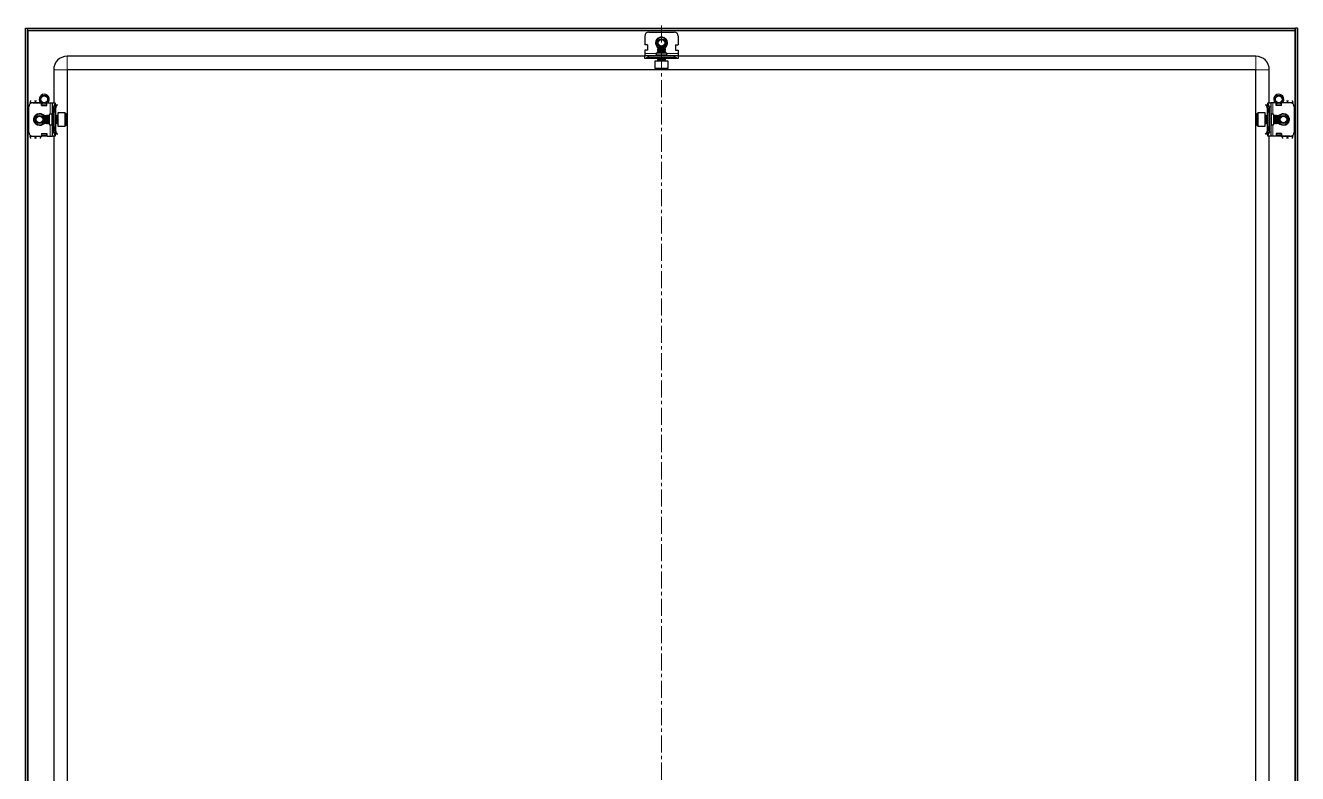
# Model space of a CAD drawing. Header units: millimetres. Extents: x -562 to 1668, y -390 to 999.
# Drawn here: x 721 to 1667, y 316 to 873 of the extents above; entities that cross this region are included whole.
import ezdxf

# ---------------------------------------------------------------- set-up
doc = ezdxf.new("R2010")
doc.units = ezdxf.units.MM
doc.linetypes.add('CENTERX2', pattern=[20.32, 12.7, -2.54, 2.54, -2.54])
doc.layers.add('FORMAT', color=7, linetype='Continuous')

msp = doc.modelspace()

# ---------------------------------------------------------------- linework, layer by layer
at = {"color": 7, "linetype": 'Continuous', "lineweight": 25}
for p, q in [((721.34, 870.6), (722.84, 870.6)), ((721.34, -290.4), (721.34, 870.6)), ((722.84, -290.4), (722.84, 870.6)), ((723.04, 869.1), (723.04, 870.6)), ((723.04, 870.6), (1665.64, 870.6)), ((1665.64, 869.1), (1665.64, 870.6)), ((1667.34, 870.6), (1665.84, 870.6)), ((1665.84, 870.6), (1665.84, -290.4)), ((1667.34, 870.6), (1667.34, -290.4)), ((723.04, 869.1), (1665.64, 869.1)), ((1181.84, 864.6), (1181.84, 858.1)), ((1184.84, 867.6), (1203.84, 867.6)), ((1206.84, 864.6), (1206.84, 858.1)), ((1665.48, 869.1), (1665.24, 868.5)), ((1183.84, 858.1), (1181.84, 858.1)), ((1181.84, 854.1), (1181.84, 851.6)), ((1183.84, 854.1), (1181.84, 854.1)), ((1181.84, 851.6), (1181.84, 850.1)), ((1183.84, 858.1), (1183.84, 854.1)), ((1190.34, 852.1), (1190.34, 850.6)), ((1190.34, 852.1), (1198.34, 852.1)), ((1191.89, 856.1), (1191.34, 855.55)), ((1191.34, 855.55), (1191.34, 855.49)), ((1197.34, 855.55), (1191.34, 855.55)), ((1191.34, 855.49), (1191.89, 855.1)), ((1191.81, 855.49), (1191.34, 855.49)), ((1191.89, 855.1), (1191.34, 854.71)), ((1191.34, 854.71), (1191.34, 854.49)), ((1191.81, 854.71), (1191.34, 854.71)), ((1191.34, 854.49), (1191.89, 854.1)), ((1191.81, 854.49), (1191.34, 854.49)), ((1191.89, 854.1), (1191.34, 853.71)), ((1191.34, 853.71), (1191.34, 853.49)), ((1191.81, 853.71), (1191.34, 853.71)), ((1191.34, 853.49), (1191.89, 853.1)), ((1191.81, 853.49), (1191.34, 853.49)), ((1191.89, 853.1), (1191.34, 852.71)), ((1191.34, 852.71), (1191.34, 852.49)), ((1191.81, 852.71), (1191.34, 852.71)), ((1191.34, 852.49), (1191.89, 852.1)), ((1191.81, 852.49), (1191.34, 852.49)), ((1197.34, 855.49), (1191.81, 855.49)), ((1197.34, 854.71), (1191.81, 854.71)), ((1197.34, 854.49), (1191.81, 854.49)), ((1197.34, 853.71), (1191.81, 853.71)), ((1197.34, 853.49), (1191.81, 853.49)), ((1197.34, 852.71), (1191.81, 852.71)), ((1197.34, 852.49), (1191.81, 852.49)), ((1196.78, 856.1), (1191.89, 856.1)), ((1192.28, 855.1), (1191.89, 855.1)), ((1192.28, 854.1), (1191.89, 854.1)), ((1192.28, 853.1), (1191.89, 853.1)), ((1196.78, 855.1), (1192.28, 855.1)), ((1196.78, 854.1), (1192.28, 854.1)), ((1196.78, 853.1), (1192.28, 853.1)), ((1197.34, 855.55), (1196.78, 856.1)), ((1196.78, 855.1), (1197.34, 855.49)), ((1197.34, 854.71), (1196.78, 855.1)), ((1196.78, 854.1), (1197.34, 854.49)), ((1197.34, 853.71), (1196.78, 854.1)), ((1196.78, 853.1), (1197.34, 853.49)), ((1197.34, 852.71), (1196.78, 853.1)), ((1196.78, 852.1), (1197.34, 852.49)), ((1197.34, 855.49), (1197.34, 855.55)), ((1197.34, 854.49), (1197.34, 854.71)), ((1197.34, 853.49), (1197.34, 853.71)), ((1197.34, 852.49), (1197.34, 852.71)), ((1198.34, 850.6), (1198.34, 852.1)), ((1204.84, 858.1), (1206.84, 858.1)), ((1204.84, 858.1), (1204.84, 854.1)), ((1204.84, 854.1), (1206.84, 854.1)), ((1206.84, 854.1), (1206.84, 851.6)), ((1206.84, 851.6), (1206.84, 850.1)), ((1181.84, 849.6), (752.34, 849.6)), ((1181.84, 848.1), (1181.84, 850.1)), ((1181.84, 850.1), (1184.84, 850.1)), ((1182.6, 848.1), (1181.84, 848.1)), ((1206.07, 848.1), (1182.6, 848.1)), ((1184.84, 850.1), (1203.84, 850.1)), ((1184.84, 849.1), (1203.84, 849.1)), ((1189.34, 846.1), (1189.34, 840.7)), ((1199.34, 846.1), (1189.34, 846.1)), ((1191.89, 848.1), (1191.34, 847.71)), ((1191.34, 847.71), (1191.34, 847.49)), ((1191.81, 847.71), (1191.34, 847.71)), ((1191.34, 847.49), (1191.89, 847.1)), ((1191.81, 847.49), (1191.34, 847.49)), ((1191.89, 847.1), (1191.34, 846.71)), ((1191.34, 846.71), (1191.34, 846.35)), ((1191.81, 846.71), (1191.34, 846.71)), ((1197.34, 847.71), (1191.81, 847.71)), ((1197.34, 847.49), (1191.81, 847.49)), ((1197.34, 846.71), (1191.81, 846.71)), ((1192.28, 847.1), (1191.89, 847.1)), ((1196.78, 847.1), (1192.28, 847.1)), ((1197.34, 847.71), (1196.78, 848.1)), ((1196.78, 847.1), (1197.34, 847.49)), ((1197.34, 846.71), (1196.78, 847.1)), ((1197.34, 847.49), (1197.34, 847.71)), ((1197.34, 846.35), (1197.34, 846.71)), ((1199.34, 840.7), (1199.34, 846.1)), ((1203.84, 850.1), (1206.84, 850.1)), ((1206.84, 848.1), (1206.07, 848.1)), ((1206.84, 850.1), (1206.84, 848.1)), ((1636.34, 849.6), (1206.84, 849.6)), ((742.34, 839.6), (742.34, 815.1)), ((752.34, 839.6), (752.34, -259.4)), ((1636.34, 839.6), (752.34, 839.6)), ((1198.74, 840.1), (1189.94, 840.1)), ((1636.34, -259.4), (1636.34, 839.6)), ((1646.34, 815.1), (1646.34, 839.6)), ((724.84, 815.35), (724.84, 814.34)), ((726.84, 815.1), (733.34, 815.1)), ((733.34, 813.1), (733.34, 815.1)), ((733.54, 814.31), (733.34, 814.43)), ((733.54, 813.1), (733.54, 814.31)), ((733.59, 814.72), (733.92, 814.96)), ((734.09, 814.72), (733.59, 814.37)), ((733.59, 814.37), (733.59, 814.72)), ((733.59, 813.45), (733.59, 814.37)), ((734.09, 814.87), (734.09, 814.72)), ((734.09, 814.72), (734.49, 814.72)), ((736.18, 814.72), (736.59, 814.72)), ((736.59, 814.72), (736.59, 814.87)), ((737.09, 814.37), (736.59, 814.72)), ((736.75, 814.96), (737.09, 814.72)), ((737.09, 814.72), (737.09, 814.37)), ((737.34, 814.43), (737.09, 814.28)), ((737.09, 814.37), (737.09, 813.45)), ((737.34, 813.1), (737.34, 815.1)), ((737.34, 815.1), (739.84, 815.1)), ((739.84, 815.1), (741.34, 815.1)), ((741.34, 812.1), (741.34, 815.1)), ((741.34, 815.1), (743.34, 815.1)), ((743.34, 815.1), (743.34, 814.34)), ((743.34, 814.34), (743.34, 790.86)), ((743.34, 814.01), (743.54, 813.81)), ((743.92, 812.76), (744.9, 813.74)), ((744.9, 813.74), (745.25, 813.39)), ((1643.78, 813.74), (1643.42, 813.39)), ((1644.75, 812.76), (1643.78, 813.74)), ((1645.13, 813.81), (1645.34, 814.01)), ((1645.34, 815.1), (1647.34, 815.1)), ((1645.34, 814.34), (1645.34, 815.1)), ((1645.34, 790.86), (1645.34, 814.34)), ((1647.34, 815.1), (1647.34, 812.1)), ((1648.84, 815.1), (1647.34, 815.1)), ((1651.34, 815.1), (1648.84, 815.1)), ((1651.34, 813.1), (1651.34, 815.1)), ((1651.59, 814.28), (1651.34, 814.43)), ((1651.59, 814.72), (1651.92, 814.96)), ((1652.09, 814.72), (1651.59, 814.37)), ((1651.59, 814.37), (1651.59, 814.72)), ((1651.59, 813.45), (1651.59, 814.37)), ((1652.09, 814.87), (1652.09, 814.72)), ((1652.09, 814.72), (1652.49, 814.72)), ((1654.18, 814.72), (1654.59, 814.72)), ((1654.59, 814.72), (1654.59, 814.87)), ((1655.09, 814.37), (1654.59, 814.72)), ((1654.75, 814.96), (1655.09, 814.72)), ((1655.09, 814.72), (1655.09, 814.37)), ((1655.09, 814.37), (1655.09, 813.45)), ((1655.34, 814.43), (1655.14, 814.31)), ((1655.14, 814.31), (1655.14, 813.1)), ((1655.34, 813.1), (1655.34, 815.1)), ((1661.84, 815.1), (1655.34, 815.1)), ((1663.84, 814.34), (1663.84, 815.35)), ((723.84, 793.1), (723.84, 812.1)), ((733.34, 813.1), (737.34, 813.1)), ((733.59, 813.1), (733.59, 813.45)), ((735.89, 805.6), (735.34, 805.05)), ((735.34, 805.05), (735.34, 801.28)), ((735.95, 805.6), (735.89, 805.6)), ((735.89, 805.6), (735.89, 800.98)), ((736.34, 805.05), (735.95, 805.6)), ((735.95, 805.6), (735.95, 805.13)), ((735.95, 805.13), (735.95, 799.6)), ((736.72, 805.6), (736.34, 805.05)), ((736.34, 805.05), (736.34, 804.66)), ((736.34, 804.66), (736.34, 800.15)), ((736.95, 805.6), (736.72, 805.6)), ((736.72, 805.6), (736.72, 805.13)), ((736.72, 805.13), (736.72, 799.6)), ((737.34, 805.05), (736.95, 805.6)), ((736.95, 805.6), (736.95, 805.13)), ((736.95, 805.13), (736.95, 799.6)), ((737.09, 813.45), (737.09, 813.1)), ((737.72, 805.6), (737.34, 805.05)), ((737.34, 805.05), (737.34, 804.66)), ((737.34, 804.66), (737.34, 800.15)), ((737.95, 805.6), (737.72, 805.6)), ((737.72, 805.6), (737.72, 805.13)), ((737.72, 805.13), (737.72, 799.6)), ((738.34, 805.05), (737.95, 805.6)), ((737.95, 805.6), (737.95, 805.13)), ((737.95, 805.13), (737.95, 799.6)), ((738.72, 805.6), (738.34, 805.05)), ((738.34, 805.05), (738.34, 804.66)), ((738.34, 804.66), (738.34, 800.15)), ((738.95, 805.6), (738.72, 805.6)), ((738.72, 805.6), (738.72, 805.13)), ((738.72, 805.13), (738.72, 799.6)), ((739.34, 805.05), (738.95, 805.6)), ((738.95, 805.6), (738.95, 805.13)), ((738.95, 805.13), (738.95, 799.6)), ((740.84, 806.6), (739.34, 806.6)), ((739.34, 798.6), (739.34, 806.6)), ((741.34, 793.1), (741.34, 812.1)), ((742.34, 793.1), (742.34, 812.1)), ((743.84, 811.35), (743.34, 811.35)), ((743.34, 807.85), (743.34, 811.35)), ((743.84, 807.85), (743.34, 807.85)), ((743.72, 805.6), (743.34, 805.05)), ((743.95, 805.6), (743.72, 805.6)), ((743.72, 805.6), (743.72, 805.13)), ((743.72, 805.13), (743.72, 799.6)), ((743.84, 813.1), (743.84, 812.64)), ((743.84, 807.85), (743.84, 811.35)), ((743.84, 805.6), (743.84, 807.85)), ((744.28, 812.41), (743.92, 812.76)), ((744.34, 805.05), (743.95, 805.6)), ((743.95, 805.6), (743.95, 805.13)), ((743.95, 805.13), (743.95, 799.6)), ((744.28, 812.41), (745.25, 813.39)), ((744.72, 805.6), (744.34, 805.05)), ((744.34, 805.05), (744.34, 804.66)), ((744.34, 804.66), (744.34, 800.15)), ((745.09, 805.6), (744.72, 805.6)), ((744.72, 805.6), (744.72, 805.13)), ((744.72, 805.13), (744.72, 799.6)), ((750.74, 807.6), (745.34, 807.6)), ((745.34, 807.6), (745.34, 799.91)), ((751.34, 807), (751.34, 800.23)), ((1637.34, 798.2), (1637.34, 807)), ((1643.34, 807.6), (1637.94, 807.6)), ((1643.34, 797.6), (1643.34, 807.6)), ((1644.4, 812.41), (1643.42, 813.39)), ((1643.95, 805.6), (1643.59, 805.6)), ((1644.34, 805.05), (1643.95, 805.6)), ((1643.95, 805.13), (1643.95, 805.6)), ((1643.95, 799.6), (1643.95, 805.13)), ((1644.72, 805.6), (1644.34, 805.05)), ((1644.34, 804.66), (1644.34, 805.05)), ((1644.34, 800.15), (1644.34, 804.66)), ((1644.4, 812.41), (1644.75, 812.76)), ((1644.95, 805.6), (1644.72, 805.6)), ((1644.72, 805.13), (1644.72, 805.6)), ((1644.72, 799.6), (1644.72, 805.13)), ((1644.84, 813.1), (1644.84, 812.71)), ((1644.84, 811.35), (1645.34, 811.35)), ((1644.84, 811.35), (1644.84, 807.85)), ((1645.34, 807.85), (1644.84, 807.85)), ((1644.84, 807.85), (1644.84, 805.6)), ((1645.34, 805.05), (1644.95, 805.6)), ((1644.95, 805.13), (1644.95, 805.6)), ((1644.95, 799.6), (1644.95, 805.13)), ((1645.34, 811.35), (1645.34, 807.85)), ((1646.34, 812.1), (1646.34, 793.1)), ((1647.34, 812.1), (1647.34, 793.1)), ((1649.34, 806.6), (1647.84, 806.6)), ((1649.34, 806.6), (1649.34, 798.6)), ((1649.72, 805.6), (1649.34, 805.05)), ((1649.95, 805.6), (1649.72, 805.6)), ((1649.72, 805.13), (1649.72, 805.6)), ((1649.72, 799.6), (1649.72, 805.13)), ((1650.34, 805.05), (1649.95, 805.6)), ((1649.95, 805.13), (1649.95, 805.6)), ((1649.95, 799.6), (1649.95, 805.13)), ((1650.72, 805.6), (1650.34, 805.05)), ((1650.34, 804.66), (1650.34, 805.05)), ((1650.34, 800.15), (1650.34, 804.66)), ((1650.95, 805.6), (1650.72, 805.6)), ((1650.72, 805.13), (1650.72, 805.6)), ((1650.72, 799.6), (1650.72, 805.13)), ((1651.34, 805.05), (1650.95, 805.6)), ((1650.95, 805.13), (1650.95, 805.6)), ((1650.95, 799.6), (1650.95, 805.13)), ((1655.34, 813.1), (1651.34, 813.1)), ((1651.72, 805.6), (1651.34, 805.05)), ((1651.34, 804.66), (1651.34, 805.05)), ((1651.34, 800.15), (1651.34, 804.66)), ((1651.59, 813.1), (1651.59, 813.45)), ((1651.95, 805.6), (1651.72, 805.6)), ((1651.72, 805.13), (1651.72, 805.6)), ((1651.72, 799.6), (1651.72, 805.13)), ((1652.34, 805.05), (1651.95, 805.6)), ((1651.95, 805.13), (1651.95, 805.6)), ((1651.95, 799.6), (1651.95, 805.13)), ((1652.72, 805.6), (1652.34, 805.05)), ((1652.34, 804.66), (1652.34, 805.05)), ((1652.34, 800.15), (1652.34, 804.66)), ((1652.78, 805.6), (1652.72, 805.6)), ((1652.72, 805.13), (1652.72, 805.6)), ((1652.72, 799.6), (1652.72, 805.13)), ((1653.34, 805.05), (1652.78, 805.6)), ((1652.78, 799.6), (1652.78, 805.6)), ((1653.34, 800.15), (1653.34, 805.05)), ((1655.09, 813.45), (1655.09, 813.1)), ((1664.84, 812.1), (1664.84, 793.1)), ((735.34, 801.28), (735.34, 800.15)), ((735.34, 800.15), (735.89, 799.6)), ((735.89, 800.98), (735.89, 799.6)), ((735.89, 799.6), (735.95, 799.6)), ((735.95, 799.6), (736.34, 800.15)), ((736.34, 800.15), (736.72, 799.6)), ((736.72, 799.6), (736.95, 799.6)), ((736.95, 799.6), (737.34, 800.15)), ((737.34, 800.15), (737.72, 799.6)), ((737.72, 799.6), (737.95, 799.6)), ((737.95, 799.6), (738.34, 800.15)), ((738.34, 800.15), (738.72, 799.6)), ((738.72, 799.6), (738.95, 799.6)), ((738.95, 799.6), (739.34, 800.15)), ((739.34, 798.6), (740.84, 798.6)), ((743.34, 800.15), (743.72, 799.6)), ((743.34, 797.35), (743.84, 797.35)), ((743.34, 793.85), (743.34, 797.35)), ((743.72, 799.6), (743.95, 799.6)), ((743.84, 797.35), (743.84, 799.6)), ((743.84, 793.85), (743.84, 797.35)), ((743.95, 799.6), (744.34, 800.15)), ((744.34, 800.15), (744.72, 799.6)), ((744.72, 799.6), (745.09, 799.6)), ((745.34, 799.91), (745.34, 797.6)), ((745.34, 797.6), (750.74, 797.6)), ((751.34, 800.23), (751.34, 798.2)), ((1637.94, 797.6), (1643.34, 797.6)), ((1643.59, 799.6), (1643.95, 799.6)), ((1643.95, 799.6), (1644.34, 800.15)), ((1644.34, 800.15), (1644.72, 799.6)), ((1644.72, 799.6), (1644.95, 799.6)), ((1644.84, 799.6), (1644.84, 797.35)), ((1644.84, 797.35), (1645.34, 797.35)), ((1644.84, 797.35), (1644.84, 793.85)), ((1644.95, 799.6), (1645.34, 800.15)), ((1645.34, 797.35), (1645.34, 793.85)), ((1647.84, 798.6), (1649.34, 798.6)), ((1649.34, 800.15), (1649.72, 799.6)), ((1649.72, 799.6), (1649.95, 799.6)), ((1649.95, 799.6), (1650.34, 800.15)), ((1650.34, 800.15), (1650.72, 799.6)), ((1650.72, 799.6), (1650.95, 799.6)), ((1650.95, 799.6), (1651.34, 800.15)), ((1651.34, 800.15), (1651.72, 799.6)), ((1651.72, 799.6), (1651.95, 799.6)), ((1651.95, 799.6), (1652.34, 800.15)), ((1652.34, 800.15), (1652.72, 799.6)), ((1652.72, 799.6), (1652.78, 799.6)), ((1652.78, 799.6), (1653.34, 800.15)), ((724.84, 790.86), (724.84, 789.85)), ((726.84, 790.1), (733.34, 790.1)), ((732.84, 790.1), (732.84, 789.85)), ((733.34, 792.1), (733.34, 790.1)), ((733.34, 792.1), (737.34, 792.1)), ((733.34, 790.22), (733.54, 790.22)), ((733.54, 790.22), (733.54, 792.1)), ((733.59, 791.75), (733.59, 792.1)), ((733.59, 790.83), (733.59, 791.75)), ((733.59, 790.83), (734.09, 790.48)), ((733.59, 790.48), (733.59, 790.83)), ((734.09, 790.13), (733.59, 790.48)), ((736.59, 790.48), (734.09, 790.48)), ((734.09, 790.48), (734.09, 790.13)), ((736.59, 790.13), (734.09, 790.13)), ((736.59, 790.48), (737.09, 790.83)), ((736.59, 790.13), (736.59, 790.48)), ((737.09, 790.48), (736.59, 790.13)), ((737.09, 792.1), (737.09, 791.75)), ((737.09, 791.75), (737.09, 790.83)), ((737.09, 790.83), (737.09, 790.48)), ((737.34, 792.1), (737.34, 790.1)), ((737.34, 790.1), (739.84, 790.1)), ((739.84, 790.1), (741.34, 790.1)), ((741.34, 790.1), (741.34, 793.1)), ((743.34, 790.1), (741.34, 790.1)), ((742.34, 790.1), (742.34, 302.6)), ((743.84, 793.85), (743.34, 793.85)), ((743.54, 791.39), (743.34, 791.19)), ((743.34, 790.86), (743.34, 790.1)), ((743.84, 792.1), (743.84, 792.49)), ((744.28, 792.79), (743.92, 792.44)), ((743.92, 792.44), (744.9, 791.46)), ((744.28, 792.79), (745.25, 791.81)), ((744.9, 791.46), (745.25, 791.81)), ((1644.4, 792.79), (1643.42, 791.81)), ((1643.78, 791.46), (1643.42, 791.81)), ((1644.75, 792.44), (1643.78, 791.46)), ((1644.4, 792.79), (1644.75, 792.44)), ((1644.84, 793.85), (1645.34, 793.85)), ((1644.84, 792.1), (1644.84, 792.56)), ((1645.34, 791.19), (1645.13, 791.39)), ((1645.34, 790.1), (1645.34, 790.86)), ((1647.34, 790.1), (1645.34, 790.1)), ((1646.34, 302.6), (1646.34, 790.1)), ((1647.34, 793.1), (1647.34, 790.1)), ((1648.84, 790.1), (1647.34, 790.1)), ((1651.34, 790.1), (1648.84, 790.1)), ((1655.34, 792.1), (1651.34, 792.1)), ((1651.34, 792.1), (1651.34, 790.1)), ((1651.59, 791.75), (1651.59, 792.1)), ((1651.59, 790.83), (1651.59, 791.75)), ((1651.59, 790.83), (1652.09, 790.48)), ((1651.59, 790.48), (1651.59, 790.83)), ((1652.09, 790.13), (1651.59, 790.48)), ((1654.59, 790.48), (1652.09, 790.48)), ((1652.09, 790.48), (1652.09, 790.13)), ((1654.59, 790.13), (1652.09, 790.13)), ((1654.59, 790.48), (1655.09, 790.83)), ((1654.59, 790.13), (1654.59, 790.48)), ((1655.09, 790.48), (1654.59, 790.13)), ((1655.09, 792.1), (1655.09, 791.75)), ((1655.09, 791.75), (1655.09, 790.83)), ((1655.09, 790.83), (1655.09, 790.48)), ((1655.14, 792.1), (1655.14, 790.22)), ((1655.14, 790.22), (1655.34, 790.22)), ((1655.34, 792.1), (1655.34, 790.1)), ((1661.84, 790.1), (1655.34, 790.1)), ((1655.84, 789.85), (1655.84, 790.1)), ((1663.84, 789.85), (1663.84, 790.86))]:
    msp.add_line(p, q, dxfattribs=at)
at = {"color": 8, "linetype": 'Continuous', "lineweight": 18}
for p, q in [((723.44, -288.3), (723.44, 868.5)), ((723.44, 868.5), (1665.24, 868.5)), ((1665.24, 868.5), (1665.24, -288.3)), ((1181.84, 851.6), (1190.34, 851.6)), ((1198.34, 851.6), (1206.84, 851.6)), ((752.34, 839.6), (752.34, 849.6)), ((1184.84, 850.1), (1184.84, 849.1)), ((1190.34, 850.6), (1198.34, 850.6)), ((1191.34, 846.35), (1195.95, 846.35)), ((1195.95, 846.35), (1197.34, 846.35)), ((1203.84, 849.1), (1203.84, 850.1)), ((1636.34, 839.6), (1636.34, 849.6)), ((752.34, 839.6), (742.34, 839.6)), ((1189.34, 840.7), (1199.34, 840.7)), ((1636.34, 839.6), (1646.34, 839.6)), ((724.84, 815.35), (728.84, 815.35)), ((728.84, 815.35), (732.34, 815.35)), ((739.84, 806.6), (739.84, 815.1)), ((743.34, 813.6), (743.54, 813.81)), ((1645.34, 813.6), (1645.13, 813.81)), ((1648.84, 815.1), (1648.84, 806.6)), ((1656.34, 815.35), (1659.84, 815.35)), ((1663.84, 815.35), (1659.84, 815.35)), ((737.09, 813.45), (733.59, 813.45)), ((740.84, 798.6), (740.84, 806.6)), ((742.34, 812.1), (741.34, 812.1)), ((743.34, 813.1), (743.84, 813.1)), ((745.09, 799.6), (745.09, 805.6)), ((750.74, 799.91), (750.74, 807.6)), ((1637.94, 807.6), (1637.94, 797.6)), ((1643.59, 805.6), (1643.59, 800.98)), ((1645.34, 813.1), (1644.84, 813.1)), ((1647.34, 812.1), (1646.34, 812.1)), ((1647.84, 806.6), (1647.84, 798.6)), ((1655.09, 813.45), (1651.59, 813.45)), ((739.84, 790.1), (739.84, 798.6)), ((750.74, 797.6), (750.74, 799.91)), ((1643.59, 800.98), (1643.59, 799.6)), ((1648.84, 798.6), (1648.84, 790.1)), ((724.84, 789.85), (728.84, 789.85)), ((732.84, 789.85), (728.84, 789.85)), ((733.59, 791.75), (737.09, 791.75)), ((741.34, 793.1), (742.34, 793.1)), ((743.34, 792.1), (743.84, 792.1)), ((743.34, 791.6), (743.54, 791.39)), ((1645.34, 792.1), (1644.84, 792.1)), ((1645.34, 791.6), (1645.13, 791.39)), ((1646.34, 793.1), (1647.34, 793.1)), ((1651.59, 791.75), (1655.09, 791.75)), ((1659.84, 789.85), (1655.84, 789.85)), ((1663.84, 789.85), (1659.84, 789.85))]:
    msp.add_line(p, q, dxfattribs=at)
at = {"color": 7, "linetype": 'Continuous', "lineweight": 25}
for centre, radius in [((1194.34, 859.6), 3), ((1194.34, 859.6), 2.76), ((1194.34, 859.6), 2.45), ((735.34, 817.6), 3), ((735.34, 817.6), 2.5), ((1653.34, 817.6), 3), ((1653.34, 817.6), 2.5), ((731.84, 802.6), 3), ((731.84, 802.6), 2.76), ((731.84, 802.6), 2.45), ((1656.84, 802.6), 3), ((1656.84, 802.6), 2.76), ((1656.84, 802.6), 2.45)]:
    msp.add_circle(centre, radius, dxfattribs=at)
for centre, radius, start, end in [((1184.84, 864.6), 3, 90, 180), ((1194.34, 859.6), 4, 0, 241.04498), ((1203.84, 864.6), 3, 0, 90), ((1194.34, 859.6), 4, 298.95502, 0), ((752.34, 839.6), 10, 90, 180), ((1184.84, 846.1), 3, 90, 138.18969), ((1189.84, 850.6), 0.5, 270, 0), ((1191.09, 846.35), 0.25, 270, 0), ((1197.59, 846.35), 0.25, 180, 270), ((1198.84, 850.6), 0.5, 180, 270), ((1203.84, 846.1), 3, 41.81031, 90), ((1636.34, 839.6), 10, 0, 90), ((1189.94, 840.7), 0.6, 180, 270), ((1198.74, 840.7), 0.6, 270, 0), ((726.84, 812.1), 3, 90, 180), ((735.34, 817.6), 3.75, 0, 221.81031), ((735.34, 817.6), 3.75, 318.18969, 0), ((745.34, 812.1), 3, 131.81031, 180), ((742.84, 813.1), 1, 360, 45), ((1645.84, 813.1), 1, 135, 180), ((1643.34, 812.1), 3, 360, 48.18969), ((1653.34, 817.6), 3.75, 0, 221.81031), ((1653.34, 817.6), 3.75, 318.18969, 0), ((1661.84, 812.1), 3, 360, 90), ((731.84, 802.6), 4, 90, 331.04498), ((731.84, 802.6), 4, 28.95502, 90), ((740.84, 807.1), 0.5, 270, 0), ((745.09, 805.85), 0.25, 270, 0), ((750.74, 807), 0.6, 0, 90), ((1637.94, 807), 0.6, 90, 180), ((1643.59, 805.85), 0.25, 180, 270), ((1647.84, 807.1), 0.5, 180, 270), ((1656.84, 802.6), 4, 270, 151.04498), ((740.84, 798.1), 0.5, 0, 90), ((745.09, 799.35), 0.25, 360, 90), ((750.74, 798.2), 0.6, 270, 360), ((1637.94, 798.2), 0.6, 180, 270), ((1643.59, 799.35), 0.25, 90, 180), ((1647.84, 798.1), 0.5, 90, 180), ((1656.84, 802.6), 4, 208.95502, 270), ((726.84, 793.1), 3, 180, 270), ((745.34, 793.1), 3, 180, 228.18969), ((742.84, 792.1), 1, 315, 360), ((1645.84, 792.1), 1, 180, 225), ((1643.34, 793.1), 3, 311.81031, 360), ((1661.84, 793.1), 3, 270, 360)]:
    msp.add_arc(centre, radius, start, end, dxfattribs=at)
at = {"color": 8, "linetype": 'Continuous', "lineweight": 18}
for centre, start, end in [((1194.34, 859.6), 305.46217, 180), ((1194.34, 859.6), 180, 234.53783), ((731.84, 802.6), 35.46217, 270), ((1656.84, 802.6), 215.46217, 90), ((1656.84, 802.6), 90, 144.53783), ((731.84, 802.6), 270, 324.53783)]:
    msp.add_arc(centre, 4.5, start, end, dxfattribs=at)
at = {"color": 7, "linetype": 'Continuous', "lineweight": 25}
for points, knots in [([(723.04, 869.49), (723.02, 869.52), (722.89, 869.89), (722.86, 870.26), (722.84, 870.6)], [0, 0, 0, 0, 0.09093, 1, 1, 1, 1]), ([(1665.84, 870.6), (1665.82, 870.42), (1665.8, 870.06), (1665.72, 869.68), (1665.64, 869.49), (1665.64, 869.48)], [0, 0, 0, 0, 0.48755, 0.97507, 1, 1, 1, 1]), ([(723.44, 868.5), (723.35, 868.68), (723.26, 868.88), (723.19, 869.08), (723.18, 869.1)], [0, 0, 0, 0, 0.908361, 1, 1, 1, 1]), ([(724.84, 815.35), (724.93, 815.59), (725.12, 816.08), (725.31, 816.48), (725.41, 816.67)], [0, 0, 0, 0, 0.502065, 1, 1, 1, 1]), ([(728.26, 816.66), (728.34, 816.51), (728.52, 816.16), (728.71, 815.67), (728.82, 815.39), (728.84, 815.35)], [0, 0, 0, 0, 0.415483, 0.917152, 1, 1, 1, 1]), ([(728.84, 815.35), (728.93, 815.59), (729.12, 816.08), (729.31, 816.48), (729.41, 816.67)], [0, 0, 0, 0, 0.502065, 1, 1, 1, 1]), ([(1659.26, 816.66), (1659.34, 816.51), (1659.52, 816.16), (1659.71, 815.67), (1659.82, 815.39), (1659.84, 815.35)], [0, 0, 0, 0, 0.415483, 0.917152, 1, 1, 1, 1]), ([(1659.84, 815.35), (1659.93, 815.59), (1660.12, 816.08), (1660.31, 816.48), (1660.41, 816.67)], [0, 0, 0, 0, 0.5020654, 1, 1, 1, 1]), ([(1663.26, 816.66), (1663.34, 816.51), (1663.52, 816.16), (1663.71, 815.67), (1663.82, 815.39), (1663.84, 815.35)], [0, 0, 0, 0, 0.415483, 0.917152, 1, 1, 1, 1]), ([(743.92, 812.76), (743.77, 812.58), (743.46, 812.2), (743.34, 811.67), (743.34, 811.39), (743.34, 811.35)], [0, 0, 0, 0, 0.461863, 0.923726, 1, 1, 1, 1]), ([(744.28, 812.41), (744.16, 812.26), (743.97, 812.03), (743.86, 811.65), (743.84, 811.45), (743.84, 811.35)], [0, 0, 0, 0, 0.4850424, 0.7384039, 1, 1, 1, 1]), ([(1644.84, 811.35), (1644.82, 811.54), (1644.78, 811.83), (1644.6, 812.18), (1644.46, 812.33), (1644.4, 812.41)], [0, 0, 0, 0, 0.485042, 0.738404, 1, 1, 1, 1]), ([(1645.34, 811.35), (1645.31, 811.59), (1645.26, 812.08), (1644.97, 812.53), (1644.78, 812.74), (1644.75, 812.76)], [0, 0, 0, 0, 0.461863, 0.923726, 1, 1, 1, 1]), ([(725.41, 788.54), (725.33, 788.7), (725.15, 789.04), (724.96, 789.53), (724.85, 789.81), (724.84, 789.85)], [0, 0, 0, 0, 0.415483, 0.917152, 1, 1, 1, 1]), ([(728.84, 789.85), (728.74, 789.61), (728.55, 789.12), (728.36, 788.72), (728.26, 788.53)], [0, 0, 0, 0, 0.502065, 1, 1, 1, 1]), ([(729.41, 788.54), (729.33, 788.7), (729.15, 789.04), (728.96, 789.53), (728.85, 789.81), (728.84, 789.85)], [0, 0, 0, 0, 0.415483, 0.917152, 1, 1, 1, 1]), ([(732.84, 789.85), (732.74, 789.61), (732.55, 789.12), (732.36, 788.72), (732.26, 788.53)], [0, 0, 0, 0, 0.502065, 1, 1, 1, 1]), ([(743.34, 793.85), (743.36, 793.61), (743.41, 793.13), (743.7, 792.67), (743.89, 792.46), (743.92, 792.44)], [0, 0, 0, 0, 0.461863, 0.923726, 1, 1, 1, 1]), ([(743.84, 793.85), (743.86, 793.66), (743.89, 793.37), (744.07, 793.02), (744.21, 792.87), (744.28, 792.79)], [0, 0, 0, 0, 0.485042, 0.738404, 1, 1, 1, 1]), ([(1644.4, 792.79), (1644.52, 792.94), (1644.7, 793.17), (1644.82, 793.55), (1644.83, 793.75), (1644.84, 793.85)], [0, 0, 0, 0, 0.4850424, 0.7384039, 1, 1, 1, 1]), ([(1644.75, 792.44), (1644.9, 792.63), (1645.21, 793), (1645.33, 793.53), (1645.34, 793.81), (1645.34, 793.85)], [0, 0, 0, 0, 0.461863, 0.923726, 1, 1, 1, 1]), ([(1656.41, 788.54), (1656.33, 788.7), (1656.15, 789.04), (1655.96, 789.53), (1655.85, 789.81), (1655.84, 789.85)], [0, 0, 0, 0, 0.415483, 0.917152, 1, 1, 1, 1]), ([(1659.84, 789.85), (1659.74, 789.61), (1659.55, 789.12), (1659.36, 788.72), (1659.26, 788.53)], [0, 0, 0, 0, 0.502065, 1, 1, 1, 1]), ([(1660.41, 788.54), (1660.33, 788.7), (1660.15, 789.04), (1659.96, 789.53), (1659.85, 789.81), (1659.84, 789.85)], [0, 0, 0, 0, 0.415483, 0.917152, 1, 1, 1, 1]), ([(1663.84, 789.85), (1663.74, 789.61), (1663.55, 789.12), (1663.36, 788.72), (1663.26, 788.53)], [0, 0, 0, 0, 0.502065, 1, 1, 1, 1])]:
    msp.add_open_spline(points, degree=3, knots=knots, dxfattribs=at)
for points in [[(723.04, 869.1), (723.07, 869.09), (723.14, 869.07), (723.24, 868.93), (723.34, 868.74), (723.4, 868.58), (723.44, 868.5)], [(1665.24, 868.5), (1665.27, 868.58), (1665.34, 868.74), (1665.44, 868.93), (1665.54, 869.07), (1665.6, 869.09), (1665.64, 869.1)]]:
    msp.add_open_spline(points, degree=3, dxfattribs=at)
at = {"layer": 'FORMAT', "linetype": 'CENTERX2', "lineweight": 18}
msp.add_line((1194.34, 872.6), (1194.34, -292.4), dxfattribs=at)

doc.saveas('drawing.dxf')
